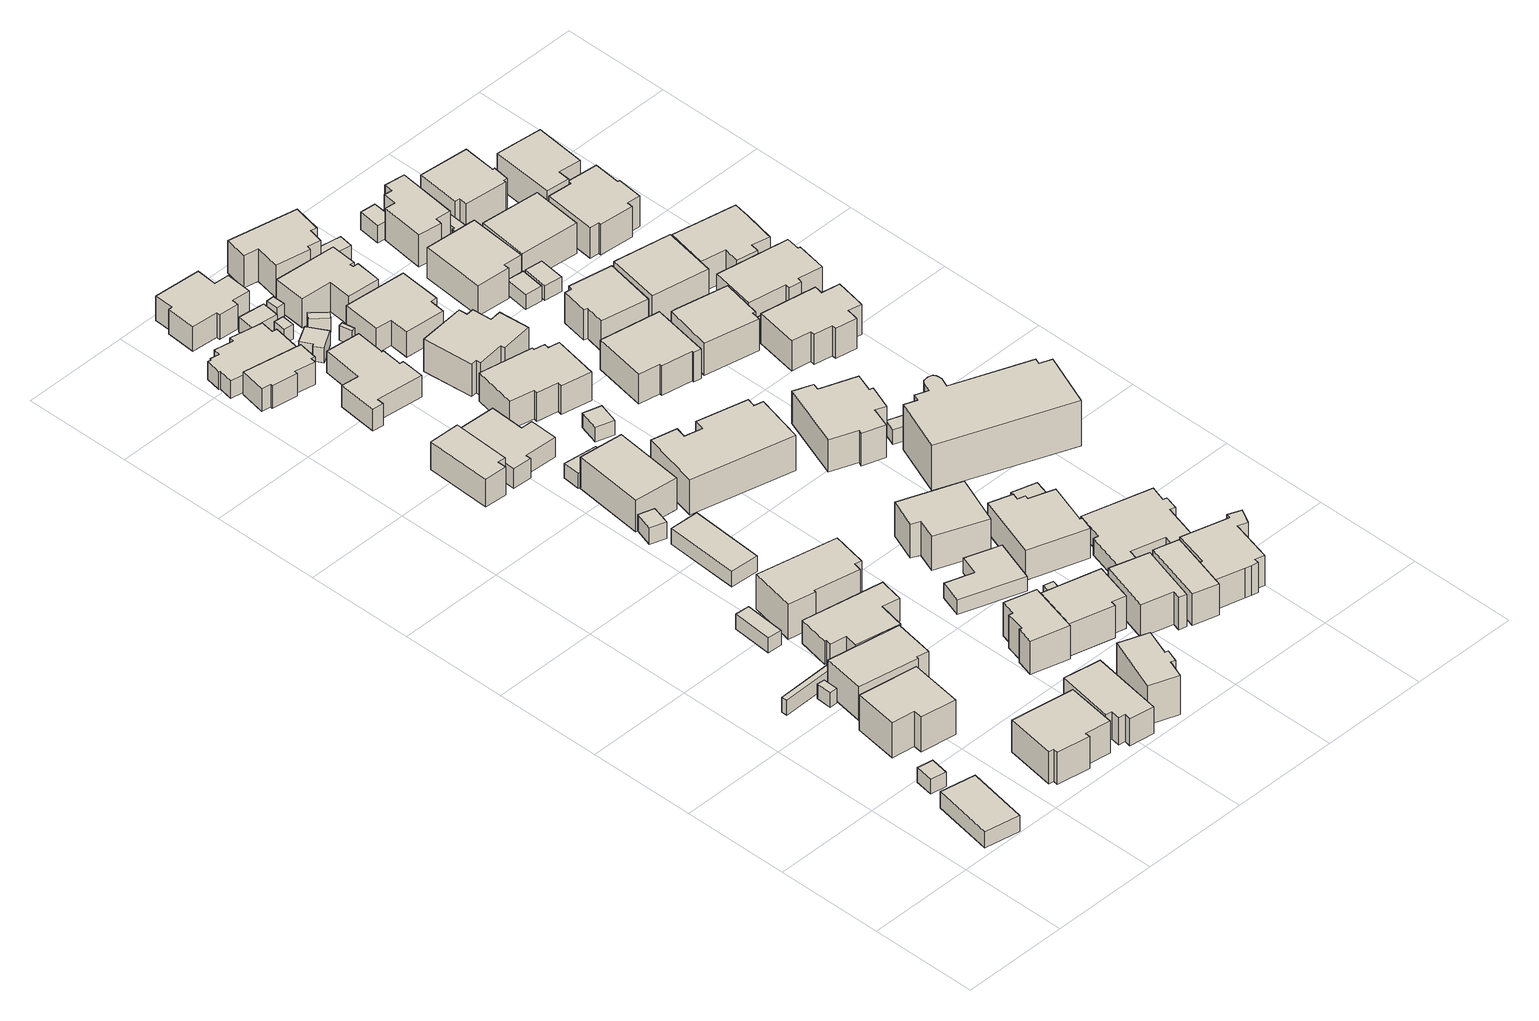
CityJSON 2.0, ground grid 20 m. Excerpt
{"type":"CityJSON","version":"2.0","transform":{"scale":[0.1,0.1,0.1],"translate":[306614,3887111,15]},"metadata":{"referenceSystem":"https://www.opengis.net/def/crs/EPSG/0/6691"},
"CityObjects":{
"building1":{"type":"Building","attributes":{"class":"3001","measuredHeight":2,"BuildingIDAttribute.prefecture":"22","BuildingIDAttribute.city":"22203","BuildingDetailAttribute.surveyYear":2015},"geometry":[{"type":"Solid","lod":"1","boundaries":[[[[0,1,2,3]],[[2,4,5,3]],[[1,6,4,2]],[[0,7,6,1]],[[3,5,7,0]],[[4,6,7,5]]]]}]},
"building2":{"type":"Building","attributes":{"class":"3001","measuredHeight":2,"BuildingIDAttribute.prefecture":"22","BuildingIDAttribute.city":"22203","BuildingDetailAttribute.surveyYear":2015},"geometry":[{"type":"Solid","lod":"1","boundaries":[[[[8,9,10,11]],[[10,12,13,11]],[[9,14,12,10]],[[8,15,14,9]],[[11,13,15,8]],[[12,14,15,13]]]]}]},
"building3":{"type":"Building","attributes":{"class":"3001","measuredHeight":2,"BuildingIDAttribute.prefecture":"22","BuildingIDAttribute.city":"22203","BuildingDetailAttribute.surveyYear":2015},"geometry":[{"type":"Solid","lod":"1","boundaries":[[[[16,17,18,19,20,21]],[[20,22,23,21]],[[19,24,22,20]],[[18,25,24,19]],[[17,26,25,18]],[[16,27,26,17]],[[21,23,27,16]],[[22,24,25,26,27,23]]]]}]},
"building4":{"type":"Building","attributes":{"class":"3001","measuredHeight":2,"BuildingIDAttribute.prefecture":"22","BuildingIDAttribute.city":"22203","BuildingDetailAttribute.surveyYear":2015},"geometry":[{"type":"Solid","lod":"1","boundaries":[[[[28,29,30,31]],[[30,32,33,31]],[[29,34,32,30]],[[28,35,34,29]],[[31,33,35,28]],[[32,34,35,33]]]]}]},
"building5":{"type":"Building","attributes":{"class":"3001","measuredHeight":2,"BuildingIDAttribute.prefecture":"22","BuildingIDAttribute.city":"22203","BuildingDetailAttribute.surveyYear":2015},"geometry":[{"type":"Solid","lod":"1","boundaries":[[[[36,37,38,39]],[[38,40,41,39]],[[37,42,40,38]],[[36,43,42,37]],[[39,41,43,36]],[[40,42,43,41]]]]}]},
"building6":{"type":"Building","attributes":{"class":"3001","measuredHeight":2,"BuildingIDAttribute.prefecture":"22","BuildingIDAttribute.city":"22203","BuildingDetailAttribute.surveyYear":2015},"geometry":[{"type":"Solid","lod":"1","boundaries":[[[[44,45,46,47,48,49,50,51]],[[50,52,53,51]],[[49,54,52,50]],[[48,55,54,49]],[[47,56,55,48]],[[46,57,56,47]],[[45,58,57,46]],[[44,59,58,45]],[[51,53,59,44]],[[52,54,55,56,57,58,59,53]]]]}]},
"building7":{"type":"Building","attributes":{"class":"3001","measuredHeight":2,"BuildingIDAttribute.prefecture":"22","BuildingIDAttribute.city":"22203","BuildingDetailAttribute.surveyYear":2015},"geometry":[{"type":"Solid","lod":"1","boundaries":[[[[60,61,62,63,64,65]],[[64,66,67,65]],[[63,68,66,64]],[[62,69,68,63]],[[61,70,69,62]],[[60,71,70,61]],[[65,67,71,60]],[[66,68,69,70,71,67]]]]}]},
"building8":{"type":"Building","attributes":{"class":"3003","measuredHeight":2,"BuildingIDAttribute.prefecture":"22","BuildingIDAttribute.city":"22203","BuildingDetailAttribute.surveyYear":2015},"geometry":[{"type":"Solid","lod":"1","boundaries":[[[[72,73,74,75]],[[74,76,77,75]],[[73,78,76,74]],[[72,79,78,73]],[[75,77,79,72]],[[76,78,79,77]]]]}]},
"building9":{"type":"Building","attributes":{"class":"3001","measuredHeight":2,"BuildingIDAttribute.prefecture":"22","BuildingIDAttribute.city":"22203","BuildingDetailAttribute.surveyYear":2015},"geometry":[{"type":"Solid","lod":"1","boundaries":[[[[80,81,82,83,84,85,86,87,88,89]],[[88,90,91,89]],[[87,92,90,88]],[[86,93,92,87]],[[85,94,93,86]],[[84,95,94,85]],[[83,96,95,84]],[[82,97,96,83]],[[81,98,97,82]],[[80,99,98,81]],[[89,91,99,80]],[[90,92,93,94,95,96,97,98,99,91]]]]}]},
"building10":{"type":"Building","attributes":{"class":"3001","measuredHeight":2,"BuildingIDAttribute.prefecture":"22","BuildingIDAttribute.city":"22203","BuildingDetailAttribute.surveyYear":2015},"geometry":[{"type":"Solid","lod":"1","boundaries":[[[[100,101,102,103,104,105,106,107]],[[106,108,109,107]],[[105,110,108,106]],[[104,111,110,105]],[[103,112,111,104]],[[102,113,112,103]],[[101,114,113,102]],[[100,115,114,101]],[[107,109,115,100]],[[108,110,111,112,113,114,115,109]]]]}]},
"building11":{"type":"Building","attributes":{"class":"3001","measuredHeight":2,"BuildingIDAttribute.prefecture":"22","BuildingIDAttribute.city":"22203","BuildingDetailAttribute.surveyYear":2015},"geometry":[{"type":"Solid","lod":"1","boundaries":[[[[116,117,118,119,120,121,122,123]],[[122,124,125,123]],[[121,126,124,122]],[[120,127,126,121]],[[119,128,127,120]],[[118,129,128,119]],[[117,130,129,118]],[[116,131,130,117]],[[123,125,131,116]],[[124,126,127,128,129,130,131,125]]]]}]},
"building12":{"type":"Building","attributes":{"class":"3001","measuredHeight":2,"BuildingIDAttribute.prefecture":"22","BuildingIDAttribute.city":"22203","BuildingDetailAttribute.surveyYear":2015},"geometry":[{"type":"Solid","lod":"1","boundaries":[[[[132,133,134,135,136,137]],[[136,138,139,137]],[[135,140,138,136]],[[134,141,140,135]],[[133,142,141,134]],[[132,143,142,133]],[[137,139,143,132]],[[138,140,141,142,143,139]]]]}]},
"building13":{"type":"Building","attributes":{"class":"3001","measuredHeight":2,"BuildingIDAttribute.prefecture":"22","BuildingIDAttribute.city":"22203","BuildingDetailAttribute.surveyYear":2015},"geometry":[{"type":"Solid","lod":"1","boundaries":[[[[144,145,146,147]],[[146,148,149,147]],[[145,150,148,146]],[[144,151,150,145]],[[147,149,151,144]],[[148,150,151,149]]]]}]},
"building14":{"type":"Building","attributes":{"class":"3001","measuredHeight":2,"BuildingIDAttribute.prefecture":"22","BuildingIDAttribute.city":"22203","BuildingDetailAttribute.surveyYear":2015},"geometry":[{"type":"Solid","lod":"1","boundaries":[[[[152,153,154,155]],[[154,156,157,155]],[[153,158,156,154]],[[152,159,158,153]],[[155,157,159,152]],[[156,158,159,157]]]]}]},
"building15":{"type":"Building","attributes":{"class":"3001","measuredHeight":2,"BuildingIDAttribute.prefecture":"22","BuildingIDAttribute.city":"22203","BuildingDetailAttribute.surveyYear":2015},"geometry":[{"type":"Solid","lod":"1","boundaries":[[[[160,161,162,163,164,165,166,167]],[[166,168,169,167]],[[165,170,168,166]],[[164,171,170,165]],[[163,172,171,164]],[[162,173,172,163]],[[161,174,173,162]],[[160,175,174,161]],[[167,169,175,160]],[[168,170,171,172,173,174,175,169]]]]}]},
"building16":{"type":"Building","attributes":{"class":"3001","measuredHeight":2,"BuildingIDAttribute.prefecture":"22","BuildingIDAttribute.city":"22203","BuildingDetailAttribute.surveyYear":2015},"geometry":[{"type":"Solid","lod":"1","boundaries":[[[[176,177,178,179,180,181,182,183,184,185]],[[184,186,187,185]],[[183,188,186,184]],[[182,189,188,183]],[[181,190,189,182]],[[180,191,190,181]],[[179,192,191,180]],[[178,193,192,179]],[[177,194,193,178]],[[176,195,194,177]],[[185,187,195,176]],[[186,188,189,190,191,192,193,194,195,187]]]]}]},
"building17":{"type":"Building","attributes":{"class":"3001","measuredHeight":2,"BuildingIDAttribute.prefecture":"22","BuildingIDAttribute.city":"22203","BuildingDetailAttribute.surveyYear":2015},"geometry":[{"type":"Solid","lod":"1","boundaries":[[[[196,197,198,199,200,201,202,203,204,205]],[[204,206,207,205]],[[203,208,206,204]],[[202,209,208,203]],[[201,210,209,202]],[[200,211,210,201]],[[199,212,211,200]],[[198,213,212,199]],[[197,214,213,198]],[[196,215,214,197]],[[205,207,215,196]],[[206,208,209,210,211,212,213,214,215,207]]]]}]},
"building18":{"type":"Building","attributes":{"class":"3001","measuredHeight":2,"BuildingIDAttribute.prefecture":"22","BuildingIDAttribute.city":"22203","BuildingDetailAttribute.surveyYear":2015},"geometry":[{"type":"Solid","lod":"1","boundaries":[[[[216,217,218,219]],[[218,220,221,219]],[[217,222,220,218]],[[216,223,222,217]],[[219,221,223,216]],[[220,222,223,221]]]]}]},
"building19":{"type":"Building","attributes":{"class":"3001","measuredHeight":2,"BuildingIDAttribute.prefecture":"22","BuildingIDAttribute.city":"22203","BuildingDetailAttribute.surveyYear":2015},"geometry":[{"type":"Solid","lod":"1","boundaries":[[[[224,225,226,227,228,229,230,231,232,233,234,235,236,237,238]],[[237,239,240,238]],[[236,241,239,237]],[[235,242,241,236]],[[234,243,242,235]],[[233,244,243,234]],[[232,245,244,233]],[[231,246,245,232]],[[230,247,246,231]],[[229,248,247,230]],[[228,249,248,229]],[[227,250,249,228]],[[226,251,250,227]],[[225,252,251,226]],[[224,253,252,225]],[[238,240,253,224]],[[239,241,242,243,244,245,246,247,248,249,250,251,252,253,240]]]]}]},
"building20":{"type":"Building","attributes":{"class":"3001","measuredHeight":2,"BuildingIDAttribute.prefecture":"22","BuildingIDAttribute.city":"22203","BuildingDetailAttribute.surveyYear":2015},"geometry":[{"type":"Solid","lod":"1","boundaries":[[[[254,255,256,257,258,259,260,261]],[[260,262,263,261]],[[259,264,262,260]],[[258,265,264,259]],[[257,266,265,258]],[[256,267,266,257]],[[255,268,267,256]],[[254,269,268,255]],[[261,263,269,254]],[[262,264,265,266,267,268,269,263]]]]}]},
"building21":{"type":"Building","attributes":{"class":"3001","measuredHeight":2,"BuildingIDAttribute.prefecture":"22","BuildingIDAttribute.city":"22203","BuildingDetailAttribute.surveyYear":2015},"geometry":[{"type":"Solid","lod":"1","boundaries":[[[[270,271,272,273]],[[272,274,275,273]],[[271,276,274,272]],[[270,277,276,271]],[[273,275,277,270]],[[274,276,277,275]]]]}]},
"building22":{"type":"Building","attributes":{"class":"3001","measuredHeight":2,"BuildingIDAttribute.prefecture":"22","BuildingIDAttribute.city":"22203","BuildingDetailAttribute.surveyYear":2015},"geometry":[{"type":"Solid","lod":"1","boundaries":[[[[278,279,280,281,282,283,284,285,286,287,288,289]],[[288,290,291,289]],[[287,292,290,288]],[[286,293,292,287]],[[285,294,293,286]],[[284,295,294,285]],[[283,296,295,284]],[[282,297,296,283]],[[281,298,297,282]],[[280,299,298,281]],[[279,300,299,280]],[[278,301,300,279]],[[289,291,301,278]],[[290,292,293,294,295,296,297,298,299,300,301,291]]]]}]},
"building23":{"type":"Building","attributes":{"class":"3001","measuredHeight":2,"BuildingIDAttribute.prefecture":"22","BuildingIDAttribute.city":"22203","BuildingDetailAttribute.surveyYear":2015},"geometry":[{"type":"Solid","lod":"1","boundaries":[[[[302,303,304,305,306,307]],[[306,308,309,307]],[[305,310,308,306]],[[304,311,310,305]],[[303,312,311,304]],[[302,313,312,303]],[[307,309,313,302]],[[308,310,311,312,313,309]]]]}]},
"building24":{"type":"Building","attributes":{"class":"3001","measuredHeight":2,"BuildingIDAttribute.prefecture":"22","BuildingIDAttribute.city":"22203","BuildingDetailAttribute.surveyYear":2015},"geometry":[{"type":"Solid","lod":"1","boundaries":[[[[314,315,316,317,318,319]],[[318,320,321,319]],[[317,322,320,318]],[[316,323,322,317]],[[315,324,323,316]],[[314,325,324,315]],[[319,321,325,314]],[[320,322,323,324,325,321]]]]}]},
"building25":{"type":"Building","attributes":{"class":"3001","measuredHeight":2,"BuildingIDAttribute.prefecture":"22","BuildingIDAttribute.city":"22203","BuildingDetailAttribute.surveyYear":2015},"geometry":[{"type":"Solid","lod":"1","boundaries":[[[[326,327,328,329,330,331,332,333,334,335,336,337]],[[336,338,339,337]],[[335,340,338,336]],[[334,341,340,335]],[[333,342,341,334]],[[332,343,342,333]],[[331,344,343,332]],[[330,345,344,331]],[[329,346,345,330]],[[328,347,346,329]],[[327,348,347,328]],[[326,349,348,327]],[[337,339,349,326]],[[338,340,341,342,343,344,345,346,347,348,349,339]]]]}]},
"building26":{"type":"Building","attributes":{"class":"3001","measuredHeight":2,"BuildingIDAttribute.prefecture":"22","BuildingIDAttribute.city":"22203","BuildingDetailAttribute.surveyYear":2015},"geometry":[{"type":"Solid","lod":"1","boundaries":[[[[350,351,352,353]],[[352,354,355,353]],[[351,356,354,352]],[[350,357,356,351]],[[353,355,357,350]],[[354,356,357,355]]]]}]},
"building27":{"type":"Building","attributes":{"class":"3001","measuredHeight":2,"BuildingIDAttribute.prefecture":"22","BuildingIDAttribute.city":"22203","BuildingDetailAttribute.surveyYear":2015},"geometry":[{"type":"Solid","lod":"1","boundaries":[[[[358,359,360,361,362,363]],[[362,364,365,363]],[[361,366,364,362]],[[360,367,366,361]],[[359,368,367,360]],[[358,369,368,359]],[[363,365,369,358]],[[364,366,367,368,369,365]]]]}]},
"building28":{"type":"Building","attributes":{"class":"3001","measuredHeight":2,"BuildingIDAttribute.prefecture":"22","BuildingIDAttribute.city":"22203","BuildingDetailAttribute.surveyYear":2015},"geometry":[{"type":"Solid","lod":"1","boundaries":[[[[370,371,372,373]],[[372,374,375,373]],[[371,376,374,372]],[[370,377,376,371]],[[373,375,377,370]],[[374,376,377,375]]]]}]},
"building29":{"type":"Building","attributes":{"class":"3001","measuredHeight":2,"BuildingIDAttribute.prefecture":"22","BuildingIDAttribute.city":"22203","BuildingDetailAttribute.surveyYear":2015},"geometry":[{"type":"Solid","lod":"1","boundaries":[[[[378,379,380,381]],[[380,382,383,381]],[[379,384,382,380]],[[378,385,384,379]],[[381,383,385,378]],[[382,384,385,383]]]]}]},
"building30":{"type":"Building","attributes":{"class":"3001","measuredHeight":2,"BuildingIDAttribute.prefecture":"22","BuildingIDAttribute.city":"22203","BuildingDetailAttribute.surveyYear":2015},"geometry":[{"type":"Solid","lod":"1","boundaries":[[[[386,387,388,389,390,391,392,393,394,395]],[[394,396,397,395]],[[393,398,396,394]],[[392,399,398,393]],[[391,400,399,392]],[[390,401,400,391]],[[389,402,401,390]],[[388,403,402,389]],[[387,404,403,388]],[[386,405,404,387]],[[395,397,405,386]],[[396,398,399,400,401,402,403,404,405,397]]]]}]},
"building31":{"type":"Building","attributes":{"class":"3001","measuredHeight":2,"BuildingIDAttribute.prefecture":"22","BuildingIDAttribute.city":"22203","BuildingDetailAttribute.surveyYear":2015},"geometry":[{"type":"Solid","lod":"1","boundaries":[[[[406,407,408,409]],[[408,410,411,409]],[[407,412,410,408]],[[406,413,412,407]],[[409,411,413,406]],[[410,412,413,411]]]]}]},
"building32":{"type":"Building","attributes":{"class":"3001","measuredHeight":2,"BuildingIDAttribute.prefecture":"22","BuildingIDAttribute.city":"22203","BuildingDetailAttribute.surveyYear":2015},"geometry":[{"type":"Solid","lod":"1","boundaries":[[[[414,415,416,417,418,419]],[[418,420,421,419]],[[417,422,420,418]],[[416,423,422,417]],[[415,424,423,416]],[[414,425,424,415]],[[419,421,425,414]],[[420,422,423,424,425,421]]]]}]},
"building33":{"type":"Building","attributes":{"class":"3001","measuredHeight":2,"BuildingIDAttribute.prefecture":"22","BuildingIDAttribute.city":"22203","BuildingDetailAttribute.surveyYear":2015},"geometry":[{"type":"Solid","lod":"1","boundaries":[[[[426,427,428,429]],[[428,430,431,429]],[[427,432,430,428]],[[426,433,432,427]],[[429,431,433,426]],[[430,432,433,431]]]]}]},
"building34":{"type":"Building","attributes":{"class":"3001","measuredHeight":2,"BuildingIDAttribute.prefecture":"22","BuildingIDAttribute.city":"22203","BuildingDetailAttribute.surveyYear":2015},"geometry":[{"type":"Solid","lod":"1","boundaries":[[[[434,435,436,437]],[[436,438,439,437]],[[435,440,438,436]],[[434,441,440,435]],[[437,439,441,434]],[[438,440,441,439]]]]}]},
"building35":{"type":"Building","attributes":{"class":"3001","measuredHeight":2,"BuildingIDAttribute.prefecture":"22","BuildingIDAttribute.city":"22203","BuildingDetailAttribute.surveyYear":2015},"geometry":[{"type":"Solid","lod":"1","boundaries":[[[[442,443,444,445,446,447]],[[446,448,449,447]],[[445,450,448,446]],[[444,451,450,445]],[[443,452,451,444]],[[442,453,452,443]],[[447,449,453,442]],[[448,450,451,452,453,449]]]]}]},
"building36":{"type":"Building","attributes":{"class":"3001","measuredHeight":2,"BuildingIDAttribute.prefecture":"22","BuildingIDAttribute.city":"22203","BuildingDetailAttribute.surveyYear":2015},"geometry":[{"type":"Solid","lod":"1","boundaries":[[[[454,455,456,457]],[[456,458,459,457]],[[455,460,458,456]],[[454,461,460,455]],[[457,459,461,454]],[[458,460,461,459]]]]}]},
"building37":{"type":"Building","attributes":{"class":"3001","measuredHeight":2,"BuildingIDAttribute.prefecture":"22","BuildingIDAttribute.city":"22203","BuildingDetailAttribute.surveyYear":2015},"geometry":[{"type":"Solid","lod":"1","boundaries":[[[[462,463,464,465,466,467,468,469,470,471,472,473]],[[472,474,475,473]],[[471,476,474,472]],[[470,477,476,471]],[[469,478,477,470]],[[468,479,478,469]],[[467,480,479,468]],[[466,481,480,467]],[[465,482,481,466]],[[464,483,482,465]],[[463,484,483,464]],[[462,485,484,463]],[[473,475,485,462]],[[474,476,477,478,479,480,481,482,483,484,485,475]]]]}]},
"building38":{"type":"Building","attributes":{"class":"3001","measuredHeight":2,"BuildingIDAttribute.prefecture":"22","BuildingIDAttribute.city":"22203","BuildingDetailAttribute.surveyYear":2015},"geometry":[{"type":"Solid","lod":"1","boundaries":[[[[486,487,488,489,490,491,492,493,494,495,496,497]],[[496,498,499,497]],[[495,500,498,496]],[[494,501,500,495]],[[493,502,501,494]],[[492,503,502,493]],[[491,504,503,492]],[[490,505,504,491]],[[489,506,505,490]],[[488,507,506,489]],[[487,508,507,488]],[[486,509,508,487]],[[497,499,509,486]],[[498,500,501,502,503,504,505,506,507,508,509,499]]]]}]},
"building39":{"type":"Building","attributes":{"class":"3001","measuredHeight":2,"BuildingIDAttribute.prefecture":"22","BuildingIDAttribute.city":"22203","BuildingDetailAttribute.surveyYear":2015},"geometry":[{"type":"Solid","lod":"1","boundaries":[[[[510,511,512,513,514,515,516,517,518,519]],[[518,520,521,519]],[[517,522,520,518]],[[516,523,522,517]],[[515,524,523,516]],[[514,525,524,515]],[[513,526,525,514]],[[512,527,526,513]],[[511,528,527,512]],[[510,529,528,511]],[[519,521,529,510]],[[520,522,523,524,525,526,527,528,529,521]]]]}]},
"building40":{"type":"Building","attributes":{"class":"3001","measuredHeight":2,"BuildingIDAttribute.prefecture":"22","BuildingIDAttribute.city":"22203","BuildingDetailAttribute.surveyYear":2015},"geometry":[{"type":"Solid","lod":"1","boundaries":[[[[530,531,532,533,534,535,536,537,538,539]],[[538,540,541,539]],[[537,542,540,538]],[[536,543,542,537]],[[535,544,543,536]],[[534,545,544,535]],[[533,546,545,534]],[[532,547,546,533]],[[531,548,547,532]],[[530,549,548,531]],[[539,541,549,530]],[[540,542,543,544,545,546,547,548,549,541]]]]}]},
"building41":{"type":"Building","attributes":{"class":"3001","measuredHeight":2,"BuildingIDAttribute.prefecture":"22","BuildingIDAttribute.city":"22203","BuildingDetailAttribute.surveyYear":2015},"geometry":[{"type":"Solid","lod":"1","boundaries":[[[[550,551,552,553,554,555,556,557]],[[556,558,559,557]],[[555,560,558,556]],[[554,561,560,555]],[[553,562,561,554]],[[552,563,562,553]],[[551,564,563,552]],[[550,565,564,551]],[[557,559,565,550]],[[558,560,561,562,563,564,565,559]]]]}]},
"building42":{"type":"Building","attributes":{"class":"3001","measuredHeight":2,"BuildingIDAttribute.prefecture":"22","BuildingIDAttribute.city":"22203","BuildingDetailAttribute.surveyYear":2015},"geometry":[{"type":"Solid","lod":"1","boundaries":[[[[566,567,568,569,570]],[[569,571,572,570]],[[568,573,571,569]],[[567,574,573,568]],[[566,575,574,567]],[[570,572,575,566]],[[571,573,574,575,572]]]]}]},
"building43":{"type":"Building","attributes":{"class":"3001","measuredHeight":2,"BuildingIDAttribute.prefecture":"22","BuildingIDAttribute.city":"22203","BuildingDetailAttribute.surveyYear":2015},"geometry":[{"type":"Solid","lod":"1","boundaries":[[[[576,577,578,579,580,581,582,583,584,585]],[[584,586,587,585]],[[583,588,586,584]],[[582,589,588,583]],[[581,590,589,582]],[[580,591,590,581]],[[579,592,591,580]],[[578,593,592,579]],[[577,594,593,578]],[[576,595,594,577]],[[585,587,595,576]],[[586,588,589,590,591,592,593,594,595,587]]]]}]},
"building44":{"type":"Building","attributes":{"class":"3003","measuredHeight":2,"BuildingIDAttribute.prefecture":"22","BuildingIDAttribute.city":"22203","BuildingDetailAttribute.surveyYear":2015},"geometry":[{"type":"Solid","lod":"1","boundaries":[[[[596,597,598,599]],[[598,600,601,599]],[[597,602,600,598]],[[596,603,602,597]],[[599,601,603,596]],[[600,602,603,601]]]]}]},
"building45":{"type":"Building","attributes":{"class":"3001","measuredHeight":2,"BuildingIDAttribute.prefecture":"22","BuildingIDAttribute.city":"22203","BuildingDetailAttribute.surveyYear":2015},"geometry":[{"type":"Solid","lod":"1","boundaries":[[[[604,605,606,607,608,609,610,611,612,613,614,615,616,617]],[[616,618,619,617]],[[615,620,618,616]],[[614,621,620,615]],[[613,622,621,614]],[[612,623,622,613]],[[611,624,623,612]],[[610,625,624,611]],[[609,626,625,610]],[[608,627,626,609]],[[607,628,627,608]],[[606,629,628,607]],[[605,630,629,606]],[[604,631,630,605]],[[617,619,631,604]],[[618,620,621,622,623,624,625,626,627,628,629,630,631,619]]]]}]},
"building46":{"type":"Building","attributes":{"class":"3001","measuredHeight":2,"BuildingIDAttribute.prefecture":"22","BuildingIDAttribute.city":"22203","BuildingDetailAttribute.surveyYear":2015},"geometry":[{"type":"Solid","lod":"1","boundaries":[[[[632,633,634,635,636,637,570,638,639,640,641,642,643,644]],[[643,645,646,644]],[[642,647,645,643]],[[641,648,647,642]],[[640,649,648,641]],[[639,650,649,640]],[[638,651,650,639]],[[570,652,651,638]],[[637,653,652,570]],[[636,654,653,637]],[[635,655,654,636]],[[634,656,655,635]],[[633,657,656,634]],[[632,658,657,633]],[[644,646,658,632]],[[645,647,648,649,650,651,652,653,654,655,656,657,658,646]]]]}]},
"building47":{"type":"Building","attributes":{"class":"3001","measuredHeight":2,"BuildingIDAttribute.prefecture":"22","BuildingIDAttribute.city":"22203","BuildingDetailAttribute.surveyYear":2015},"geometry":[{"type":"Solid","lod":"1","boundaries":[[[[659,660,661,662,663,664,665,666,667,668,669,670]],[[669,671,672,670]],[[668,673,671,669]],[[667,674,673,668]],[[666,675,674,667]],[[665,676,675,666]],[[664,677,676,665]],[[663,678,677,664]],[[662,679,678,663]],[[661,680,679,662]],[[660,681,680,661]],[[659,682,681,660]],[[670,672,682,659]],[[671,673,674,675,676,677,678,679,680,681,682,672]]]]}]},
"building48":{"type":"Building","attributes":{"class":"3001","measuredHeight":2,"BuildingIDAttribute.prefecture":"22","BuildingIDAttribute.city":"22203","BuildingDetailAttribute.surveyYear":2015},"geometry":[{"type":"Solid","lod":"1","boundaries":[[[[683,684,685,686,687,688,689,690]],[[689,691,692,690]],[[688,693,691,689]],[[687,694,693,688]],[[686,695,694,687]],[[685,696,695,686]],[[684,697,696,685]],[[683,698,697,684]],[[690,692,698,683]],[[691,693,694,695,696,697,698,692]]]]}]},
"building49":{"type":"Building","attributes":{"class":"3001","measuredHeight":2,"BuildingIDAttribute.prefecture":"22","BuildingIDAttribute.city":"22203","BuildingDetailAttribute.surveyYear":2015},"geometry":[{"type":"Solid","lod":"1","boundaries":[[[[699,700,701,702]],[[701,703,704,702]],[[700,705,703,701]],[[699,706,705,700]],[[702,704,706,699]],[[703,705,706,704]]]]}]},
"building50":{"type":"Building","attributes":{"class":"3003","measuredHeight":2,"BuildingIDAttribute.prefecture":"22","BuildingIDAttribute.city":"22203","BuildingDetailAttribute.surveyYear":2015},"geometry":[{"type":"Solid","lod":"1","boundaries":[[[[707,708,709,710]],[[709,711,712,710]],[[708,713,711,709]],[[707,714,713,708]],[[710,712,714,707]],[[711,713,714,712]]]]}]},
"building51":{"type":"Building","attributes":{"class":"3001","measuredHeight":2,"BuildingIDAttribute.prefecture":"22","BuildingIDAttribute.city":"22203","BuildingDetailAttribute.surveyYear":2015},"geometry":[{"type":"Solid","lod":"1","boundaries":[[[[715,716,717,718,719,720]],[[719,721,722,720]],[[718,723,721,719]],[[717,724,723,718]],[[716,725,724,717]],[[715,726,725,716]],[[720,722,726,715]],[[721,723,724,725,726,722]]]]}]},
"building52":{"type":"Building","attributes":{"class":"3003","measuredHeight":2,"BuildingIDAttribute.prefecture":"22","BuildingIDAttribute.city":"22203","BuildingDetailAttribute.surveyYear":2015},"geometry":[{"type":"Solid","lod":"1","boundaries":[[[[727,728,729,730]],[[729,731,732,730]],[[728,733,731,729]],[[727,734,733,728]],[[730,732,734,727]],[[731,733,734,732]]]]}]},
"building53":{"type":"Building","attributes":{"class":"3001","measuredHeight":2,"BuildingIDAttribute.prefecture":"22","BuildingIDAttribute.city":"22203","BuildingDetailAttribute.surveyYear":2015},"geometry":[{"type":"Solid","lod":"1","boundaries":[[[[735,736,737,738,739,740,741,742]],[[741,743,744,742]],[[740,745,743,741]],[[739,746,745,740]],[[738,747,746,739]],[[737,748,747,738]],[[736,749,748,737]],[[735,750,749,736]],[[742,744,750,735]],[[743,745,746,747,748,749,750,744]]]]}]},
"building54":{"type":"Building","attributes":{"class":"3002","measuredHeight":2,"BuildingIDAttribute.prefecture":"22","BuildingIDAttribute.city":"22203","BuildingDetailAttribute.surveyYear":2015},"geometry":[{"type":"Solid","lod":"1","boundaries":[[[[751,752,753,754,755,756,757,758,759,760,761,762,763,764,765,766,767,768,769,770]],[[769,771,772,770]],[[768,773,771,769]],[[767,774,773,768]],[[766,775,774,767]],[[765,776,775,766]],[[764,777,776,765]],[[763,778,777,764]],[[762,779,778,763]],[[761,780,779,762]],[[760,781,780,761]],[[759,782,781,760]],[[758,783,782,759]],[[757,784,783,758]],[[756,785,784,757]],[[755,786,785,756]],[[754,787,786,755]],[[753,788,787,754]],[[752,789,788,753]],[[751,790,789,752]],[[770,772,790,751]],[[771,773,774,775,776,777,778,779,780,781,782,783,784,785,786,787,788,789,790,772]]]]}]},
"building55":{"type":"Building","attributes":{"class":"3001","measuredHeight":2,"BuildingIDAttribute.prefecture":"22","BuildingIDAttribute.city":"22203","BuildingDetailAttribute.surveyYear":2015},"geometry":[{"type":"Solid","lod":"1","boundaries":[[[[791,792,793,794,795,796,797]],[[796,798,799,797]],[[795,800,798,796]],[[794,801,800,795]],[[793,802,801,794]],[[792,803,802,793]],[[791,804,803,792]],[[797,799,804,791]],[[798,800,801,802,803,804,799]]]]}]},
"building56":{"type":"Building","attributes":{"class":"3003","measuredHeight":2,"BuildingIDAttribute.prefecture":"22","BuildingIDAttribute.city":"22203","BuildingDetailAttribute.surveyYear":2015},"geometry":[{"type":"Solid","lod":"1","boundaries":[[[[805,806,807,808]],[[807,809,810,808]],[[806,811,809,807]],[[805,812,811,806]],[[808,810,812,805]],[[809,811,812,810]]]]}]},
"building57":{"type":"Building","attributes":{"class":"3003","measuredHeight":2,"BuildingIDAttribute.prefecture":"22","BuildingIDAttribute.city":"22203","BuildingDetailAttribute.surveyYear":2015},"geometry":[{"type":"Solid","lod":"1","boundaries":[[[[813,814,815,816]],[[815,817,818,816]],[[814,819,817,815]],[[813,820,819,814]],[[816,818,820,813]],[[817,819,820,818]]]]}]},
"building58":{"type":"Building","attributes":{"class":"3001","measuredHeight":2,"BuildingIDAttribute.prefecture":"22","BuildingIDAttribute.city":"22203","BuildingDetailAttribute.surveyYear":2015},"geometry":[{"type":"Solid","lod":"1","boundaries":[[[[821,822,823,824,825,826,827,828,829,830]],[[829,831,832,830]],[[828,833,831,829]],[[827,834,833,828]],[[826,835,834,827]],[[825,836,835,826]],[[824,837,836,825]],[[823,838,837,824]],[[822,839,838,823]],[[821,840,839,822]],[[830,832,840,821]],[[831,833,834,835,836,837,838,839,840,832]]]]}]},
"building59":{"type":"Building","attributes":{"class":"3003","measuredHeight":2,"BuildingIDAttribute.prefecture":"22","BuildingIDAttribute.city":"22203","BuildingDetailAttribute.surveyYear":2015},"geometry":[{"type":"Solid","lod":"1","boundaries":[[[[841,842,843,844,845,846]],[[845,847,848,846]],[[844,849,847,845]],[[843,850,849,844]],[[842,851,850,843]],[[841,852,851,842]],[[846,848,852,841]],[[847,849,850,851,852,848]]]]}]},
"building60":{"type":"Building","attributes":{"class":"3001","measuredHeight":2,"BuildingIDAttribute.prefecture":"22","BuildingIDAttribute.city":"22203","BuildingDetailAttribute.surveyYear":2015},"geometry":[{"type":"Solid","lod":"1","boundaries":[[[[853,854,855,856]],[[855,857,858,856]],[[854,859,857,855]],[[853,860,859,854]],[[856,858,860,853]],[[857,859,860,858]]]]}]},
"building61":{"type":"Building","attributes":{"class":"3001","measuredHeight":2,"BuildingIDAttribute.prefecture":"22","BuildingIDAttribute.city":"22203","BuildingDetailAttribute.surveyYear":2015},"geometry":[{"type":"Solid","lod":"1","boundaries":[[[[861,862,863,864]],[[863,865,866,864]],[[862,867,865,863]],[[861,868,867,862]],[[864,866,868,861]],[[865,867,868,866]]]]}]},
"building62":{"type":"Building","attributes":{"class":"3001","measuredHeight":2,"BuildingIDAttribute.prefecture":"22","BuildingIDAttribute.city":"22203","BuildingDetailAttribute.surveyYear":2015},"geometry":[{"type":"Solid","lod":"1","boundaries":[[[[869,870,871,872]],[[871,873,874,872]],[[870,875,873,871]],[[869,876,875,870]],[[872,874,876,869]],[[873,875,876,874]]]]}]},
"building63":{"type":"Building","attributes":{"class":"3003","measuredHeight":2,"BuildingIDAttribute.prefecture":"22","BuildingIDAttribute.city":"22203","BuildingDetailAttribute.surveyYear":2015},"geometry":[{"type":"Solid","lod":"1","boundaries":[[[[877,878,879,880]],[[879,881,882,880]],[[878,883,881,879]],[[877,884,883,878]],[[880,882,884,877]],[[881,883,884,882]]]]}]},
"building64":{"type":"Building","attributes":{"class":"3001","measuredHeight":2,"BuildingIDAttribute.prefecture":"22","BuildingIDAttribute.city":"22203","BuildingDetailAttribute.surveyYear":2015},"geometry":[{"type":"Solid","lod":"1","boundaries":[[[[885,886,887,888,889,890,891,892,893,894,895,896]],[[895,897,898,896]],[[894,899,897,895]],[[893,900,899,894]],[[892,901,900,893]],[[891,902,901,892]],[[890,903,902,891]],[[889,904,903,890]],[[888,905,904,889]],[[887,906,905,888]],[[886,907,906,887]],[[885,908,907,886]],[[896,898,908,885]],[[897,899,900,901,902,903,904,905,906,907,908,898]]]]}]},
"building65":{"type":"Building","attributes":{"class":"3001","measuredHeight":2,"BuildingIDAttribute.prefecture":"22","BuildingIDAttribute.city":"22203","BuildingDetailAttribute.surveyYear":2015},"geometry":[{"type":"Solid","lod":"1","boundaries":[[[[909,910,911,912,913,914,915,916,917,918]],[[917,919,920,918]],[[916,921,919,917]],[[915,922,921,916]],[[914,923,922,915]],[[913,924,923,914]],[[912,925,924,913]],[[911,926,925,912]],[[910,927,926,911]],[[909,928,927,910]],[[918,920,928,909]],[[919,921,922,923,924,925,926,927,928,920]]]]}]},
"building66":{"type":"Building","attributes":{"class":"3001","measuredHeight":2,"BuildingIDAttribute.prefecture":"22","BuildingIDAttribute.city":"22203","BuildingDetailAttribute.surveyYear":2015},"geometry":[{"type":"Solid","lod":"1","boundaries":[[[[929,930,931,932,933,934,935,936,937,938]],[[937,939,940,938]],[[936,941,939,937]],[[935,942,941,936]],[[934,943,942,935]],[[933,944,943,934]],[[932,945,944,933]],[[931,946,945,932]],[[930,947,946,931]],[[929,948,947,930]],[[938,940,948,929]],[[939,941,942,943,944,945,946,947,948,940]]]]}]},
"building67":{"type":"Building","attributes":{"class":"3001","measuredHeight":2,"BuildingIDAttribute.prefecture":"22","BuildingIDAttribute.city":"22203","BuildingDetailAttribute.surveyYear":2015},"geometry":[{"type":"Solid","lod":"1","boundaries":[[[[949,950,951,952,953,954,955,956,957,958,959,960]],[[959,961,962,960]],[[958,963,961,959]],[[957,964,963,958]],[[956,965,964,957]],[[955,966,965,956]],[[954,967,966,955]],[[953,968,967,954]],[[952,969,968,953]],[[951,970,969,952]],[[950,971,970,951]],[[949,972,971,950]],[[960,962,972,949]],[[961,963,964,965,966,967,968,969,970,971,972,962]]]]}]},
"building68":{"type":"Building","attributes":{"class":"3001","measuredHeight":2,"BuildingIDAttribute.prefecture":"22","BuildingIDAttribute.city":"22203","BuildingDetailAttribute.surveyYear":2015},"geometry":[{"type":"Solid","lod":"1","boundaries":[[[[973,974,975,976,977,978,979,980,981,982]],[[981,983,984,982]],[[980,985,983,981]],[[979,986,985,980]],[[978,987,986,979]],[[977,988,987,978]],[[976,989,988,977]],[[975,990,989,976]],[[974,991,990,975]],[[973,992,991,974]],[[982,984,992,973]],[[983,985,986,987,988,989,990,991,992,984]]]]}]},
"building69":{"type":"Building","attributes":{"class":"3001","measuredHeight":2,"BuildingIDAttribute.prefecture":"22","BuildingIDAttribute.city":"22203","BuildingDetailAttribute.surveyYear":2015},"geometry":[{"type":"Solid","lod":"1","boundaries":[[[[993,994,995,996,997,998]],[[997,999,1000,998]],[[996,1001,999,997]],[[995,1002,1001,996]],[[994,1003,1002,995]],[[993,1004,1003,994]],[[998,1000,1004,993]],[[999,1001,1002,1003,1004,1000]]]]}]}
},
"vertices":[
[122,2,0],[57,14,0],[78,129,0],[143,117,0],[78,129,33],[143,117,33],[57,14,33],[122,2,33],
[119,156,1],[90,161,1],[96,195,1],[125,190,1],[96,195,31],[125,190,31],[90,161,31],[119,156,31],
[121,343,3],[231,326,3],[216,228,3],[150,238,3],[152,255,3],[109,261,3],[152,255,74],[109,261,74],[150,238,74],[216,228,74],[231,326,74],[121,343,74],
[173,461,2],[173,450,2],[70,448,2],[70,459,2],[70,448,32],[70,459,32],[173,450,32],[173,461,32],
[144,412,2],[129,412,2],[131,441,2],[145,440,2],[131,441,32],[145,440,32],[129,412,32],[144,412,32],
[364,120,2],[350,27,2],[303,34,2],[302,25,2],[240,35,2],[242,44,2],[232,45,2],[247,138,2],[232,45,67],[247,138,67],[242,44,67],[240,35,67],[302,25,67],[303,34,67],[350,27,67],[364,120,67],
[285,414,3],[272,339,3],[250,343,3],[249,339,3],[137,359,3],[150,437,3],[137,359,71],[150,437,71],[249,339,71],[250,343,71],[272,339,71],[285,414,71],
[162,645,2],[189,643,2],[183,568,2],[156,570,2],[183,568,32],[156,570,32],[189,643,32],[162,645,32],
[356,517,5],[347,472,5],[314,478,5],[304,429,5],[220,446,5],[225,470,5],[195,475,5],[197,485,5],[194,486,5],[206,545,5],[194,486,52],[206,545,52],[197,485,52],[195,475,52],[225,470,52],[220,446,52],[304,429,52],[314,478,52],[347,472,52],[356,517,52],
[381,156,3],[450,144,3],[428,9,3],[382,16,3],[384,28,3],[372,30,3],[374,47,3],[363,49,3],[374,47,58],[363,49,58],[372,30,58],[384,28,58],[382,16,58],[428,9,58],[450,144,58],[381,156,58],
[362,620,6],[349,555,6],[336,558,6],[333,543,6],[248,560,6],[248,556,6],[197,566,6],[214,651,6],[197,566,77],[214,651,77],[248,556,77],[248,560,77],[333,543,77],[336,558,77],[349,555,77],[362,620,77],
[103,1237,8],[160,1235,8],[155,1128,8],[140,1129,8],[140,1113,8],[98,1115,8],[140,1113,65],[98,1115,65],[140,1129,65],[155,1128,65],[160,1235,65],[103,1237,65],
[278,710,7],[225,713,7],[233,850,7],[287,847,7],[233,850,39],[287,847,39],[225,713,39],[278,710,39],
[238,864,7],[209,873,7],[220,908,7],[248,899,7],[220,908,41],[248,899,41],[209,873,41],[238,864,41],
[474,132,5],[528,112,5],[510,64,5],[516,62,5],[507,38,5],[499,41,5],[487,9,5],[435,28,5],[487,9,85],[435,28,85],[499,41,85],[507,38,85],[516,62,85],[510,64,85],[528,112,85],[474,132,85],
[467,226,3],[466,223,3],[397,242,3],[406,274,3],[410,273,3],[419,309,3],[426,307,3],[434,335,3],[492,319,3],[489,308,3],[492,319,71],[489,308,71],[434,335,71],[426,307,71],[419,309,71],[410,273,71],[406,274,71],[397,242,71],[466,223,71],[467,226,71],
[138,1547,9],[132,1511,9],[125,1513,9],[124,1503,9],[86,1510,9],[85,1504,9],[37,1512,9],[38,1516,9],[21,1519,9],[30,1567,9],[21,1519,55],[30,1567,55],[38,1516,55],[37,1512,55],[85,1504,55],[86,1510,55],[124,1503,55],[125,1513,55],[132,1511,55],[138,1547,55],
[231,1041,7],[313,1032,7],[298,900,7],[216,909,7],[298,900,71],[216,909,71],[313,1032,71],[231,1041,71],
[142,1633,9],[138,1608,9],[147,1607,9],[137,1551,9],[10,1574,9],[15,1601,9],[13,1602,9],[18,1631,9],[25,1630,9],[26,1633,9],[28,1633,9],[43,1630,9],[45,1643,9],[80,1636,9],[82,1645,9],[80,1636,45],[82,1645,45],[45,1643,45],[43,1630,45],[28,1633,45],[26,1633,45],[25,1630,45],[18,1631,45],[13,1602,45],[15,1601,45],[10,1574,45],[137,1551,45],[147,1607,45],[138,1608,45],[142,1633,45],
[165,1240,8],[240,1236,8],[237,1172,8],[259,1171,8],[257,1119,8],[195,1122,8],[195,1112,8],[159,1114,8],[195,1112,48],[159,1114,48],[195,1122,48],[257,1119,48],[259,1171,48],[237,1172,48],[240,1236,48],[165,1240,48],
[292,1067,9],[288,1036,9],[227,1042,9],[230,1074,9],[227,1042,39],[230,1074,39],[288,1036,39],[292,1067,39],
[114,1437,9],[147,1433,9],[156,1509,9],[220,1502,9],[214,1447,9],[217,1447,9],[213,1408,9],[220,1407,9],[216,1364,9],[128,1374,9],[127,1361,9],[106,1363,9],[127,1361,53],[106,1363,53],[128,1374,53],[216,1364,53],[220,1407,53],[213,1408,53],[217,1447,53],[214,1447,53],[220,1502,53],[156,1509,53],[147,1433,53],[114,1437,53],
[489,308,6],[595,280,6],[575,208,6],[549,214,6],[547,205,6],[467,226,6],[547,205,72],[467,226,72],[549,214,72],[575,208,72],[595,280,72],[489,308,72],
[557,455,9],[530,376,9],[416,416,9],[430,458,9],[481,441,9],[493,477,9],[481,441,39],[493,477,39],[430,458,39],[416,416,39],[530,376,39],[557,455,39],
[149,1776,10],[146,1738,10],[174,1736,10],[170,1687,10],[136,1690,10],[135,1678,10],[97,1681,10],[98,1688,10],[49,1692,10],[53,1747,10],[60,1747,10],[62,1783,10],[60,1747,60],[62,1783,60],[53,1747,60],[49,1692,60],[98,1688,60],[97,1681,60],[135,1678,60],[136,1690,60],[170,1687,60],[174,1736,60],[146,1738,60],[149,1776,60],
[542,314,10],[524,319,10],[531,343,10],[549,338,10],[531,343,40],[549,338,40],[524,319,40],[542,314,40],
[205,1549,10],[169,1527,10],[160,1543,10],[165,1546,10],[153,1566,10],[185,1584,10],[153,1566,40],[185,1584,40],[165,1546,40],[160,1543,40],[169,1527,40],[205,1549,40],
[180,1666,10],[176,1634,10],[127,1640,10],[131,1672,10],[127,1640,40],[131,1672,40],[176,1634,40],[180,1666,40],
[176,1599,11],[158,1601,11],[160,1625,11],[178,1623,11],[160,1625,41],[178,1623,41],[158,1601,41],[176,1599,41],
[298,872,12],[324,980,12],[371,969,12],[366,949,12],[399,941,12],[403,960,12],[496,937,12],[492,921,12],[509,917,12],[486,826,12],[509,917,84],[486,826,84],[492,921,84],[496,937,84],[403,960,84],[399,941,84],[366,949,84],[371,969,84],[324,980,84],[298,872,84],
[333,1134,11],[366,1124,11],[355,1086,11],[322,1096,11],[355,1086,41],[322,1096,41],[366,1124,41],[333,1134,41],
[603,273,6],[674,252,6],[642,143,6],[628,147,6],[632,161,6],[575,177,6],[632,161,72],[575,177,72],[628,147,72],[642,143,72],[674,252,72],[603,273,72],
[233,1523,13],[225,1521,13],[221,1545,13],[229,1546,13],[221,1545,43],[229,1546,43],[225,1521,43],[233,1523,43],
[199,1641,14],[184,1641,14],[184,1664,14],[199,1664,14],[184,1664,44],[199,1664,44],[184,1641,44],[199,1641,44],
[591,568,11],[555,477,11],[462,514,11],[476,551,11],[460,558,11],[481,611,11],[460,558,80],[481,611,80],[476,551,80],[462,514,80],[555,477,80],[591,568,80],
[233,1576,14],[224,1566,14],[198,1589,14],[208,1600,14],[198,1589,44],[208,1600,44],[224,1566,44],[233,1576,44],
[332,1178,12],[334,1186,12],[294,1194,12],[296,1201,12],[251,1210,12],[267,1291,12],[366,1272,12],[365,1268,12],[385,1264,12],[383,1255,12],[404,1251,12],[388,1167,12],[404,1251,70],[388,1167,70],[383,1255,70],[385,1264,70],[365,1268,70],[366,1272,70],[267,1291,70],[251,1210,70],[296,1201,70],[294,1194,70],[334,1186,70],[332,1178,70],
[389,1302,13],[329,1296,13],[328,1303,13],[278,1298,13],[277,1307,13],[266,1306,13],[258,1400,13],[345,1408,13],[346,1392,13],[360,1393,13],[363,1357,13],[384,1359,13],[363,1357,79],[384,1359,79],[360,1393,79],[346,1392,79],[345,1408,79],[258,1400,79],[266,1306,79],[277,1307,79],[278,1298,79],[328,1303,79],[329,1296,79],[389,1302,79],
[583,510,14],[625,496,14],[621,484,14],[635,480,14],[633,473,14],[679,457,14],[654,382,14],[658,381,14],[649,355,14],[543,391,14],[649,355,75],[543,391,75],[658,381,75],[654,382,75],[679,457,75],[633,473,75],[635,480,75],[621,484,75],[625,496,75],[583,510,75],
[323,1655,14],[319,1606,14],[311,1607,14],[311,1601,14],[321,1600,14],[316,1552,14],[255,1557,14],[259,1600,14],[202,1605,14],[207,1665,14],[202,1605,73],[207,1665,73],[259,1600,73],[255,1557,73],[316,1552,73],[321,1600,73],[311,1601,73],[311,1607,73],[319,1606,73],[323,1655,73],
[352,1462,14],[340,1463,14],[337,1434,14],[263,1441,14],[266,1477,14],[236,1480,14],[243,1551,14],[359,1540,14],[243,1551,66],[359,1540,66],[236,1480,66],[266,1477,66],[263,1441,66],[337,1434,66],[340,1463,66],[352,1462,66],
[695,125,7],[649,138,7],[682,254,7],[728,241,7],[712,184,7],[728,241,71],[712,184,71],[682,254,71],[649,138,71],[695,125,71],
[341,1749,16],[330,1696,16],[319,1699,16],[313,1672,16],[289,1677,16],[287,1669,16],[223,1682,16],[232,1728,16],[205,1733,16],[214,1775,16],[205,1733,82],[214,1775,82],[232,1728,82],[223,1682,82],[287,1669,82],[289,1677,82],[313,1672,82],[319,1699,82],[330,1696,82],[341,1749,82],
[684,471,14],[639,484,14],[651,526,14],[696,513,14],[651,526,44],[696,513,44],[639,484,44],[684,471,44],
[809,374,11],[800,345,11],[807,343,11],[800,318,11],[790,321,11],[769,246,11],[731,256,11],[738,280,11],[677,297,11],[668,265,11],[636,274,11],[660,359,11],[669,357,11],[684,409,11],[669,357,45],[684,409,45],[660,359,45],[636,274,45],[668,265,45],[677,297,45],[738,280,45],[731,256,45],[769,246,45],[790,321,45],[800,318,45],[807,343,45],[800,345,45],[809,374,45],
[794,122,7],[777,127,7],[775,118,7],[762,121,7],[751,124,7],[700,138,7],[718,183,7],[735,247,7],[821,223,7],[823,231,7],[847,221,7],[832,194,7],[815,201,7],[832,194,68],[815,201,68],[847,221,68],[823,231,68],[821,223,68],[735,247,68],[718,183,68],[712,184,68],[700,138,68],[751,124,68],[762,121,68],[775,118,68],[777,127,68],[794,122,68],
[562,759,14],[565,767,14],[516,786,14],[560,905,14],[595,892,14],[591,880,14],[657,855,14],[645,822,14],[652,820,14],[635,775,14],[616,782,14],[603,745,14],[616,782,80],[603,745,80],[635,775,80],[652,820,80],[645,822,80],[657,855,80],[591,880,80],[595,892,80],[560,905,80],[516,786,80],[565,767,80],[562,759,80],
[560,1187,13],[541,1080,13],[527,1082,13],[527,1086,13],[470,1096,13],[471,1101,13],[431,1108,13],[449,1207,13],[431,1108,73],[449,1207,73],[471,1101,73],[470,1096,73],[527,1086,73],[527,1082,73],[541,1080,73],[560,1187,73],
[314,1667,16],[319,1694,16],[371,1685,16],[367,1658,16],[371,1685,46],[367,1658,46],[319,1694,46],[314,1667,46],
[694,759,16],[685,736,16],[630,757,16],[639,780,16],[630,757,46],[639,780,46],[685,736,46],[694,759,46],
[515,1538,15],[506,1429,15],[471,1432,15],[470,1422,15],[408,1427,15],[418,1546,15],[408,1427,77],[418,1546,77],[470,1422,77],[471,1432,77],[506,1429,77],[515,1538,77],
[502,1382,14],[470,1386,14],[476,1431,14],[508,1427,14],[476,1431,44],[508,1427,44],[470,1386,44],[502,1382,44],
[479,1233,15],[486,1269,15],[479,1271,15],[488,1320,15],[501,1318,15],[503,1326,15],[584,1311,15],[566,1216,15],[584,1311,77],[566,1216,77],[503,1326,77],[501,1318,77],[488,1320,77],[479,1271,77],[486,1269,77],[479,1233,77],
[595,641,14],[634,739,14],[657,730,14],[662,742,14],[686,733,14],[692,748,14],[697,755,14],[703,756,14],[707,756,14],[712,755,14],[716,753,14],[718,749,14],[719,743,14],[719,739,14],[719,738,14],[712,721,14],[852,665,14],[848,655,14],[870,646,14],[830,547,14],[870,646,106],[830,547,106],[848,655,106],[852,665,106],[712,721,106],[719,738,106],[719,739,106],[719,743,106],[718,749,106],[716,753,106],[712,755,106],[707,756,106],[703,756,106],[697,755,106],[692,748,106],[686,733,106],[662,742,106],[657,730,106],[634,739,106],[595,641,106],
[566,1168,16],[577,1166,16],[670,1147,16],[655,1073,16],[650,1074,16],[647,1058,16],[547,1079,16],[647,1058,81],[547,1079,81],[650,1074,81],[655,1073,81],[670,1147,81],[577,1166,81],[566,1168,81],
[429,1698,16],[458,1695,16],[454,1653,16],[424,1657,16],[454,1653,51],[424,1657,51],[458,1695,51],[429,1698,51],
[539,1375,14],[506,1379,14],[512,1427,14],[545,1423,14],[512,1427,44],[545,1423,44],[506,1379,44],[539,1375,44],
[501,1576,16],[473,1579,16],[471,1566,16],[427,1572,16],[437,1653,16],[456,1651,16],[459,1676,16],[474,1674,16],[476,1691,16],[514,1686,16],[476,1691,81],[514,1686,81],[474,1674,81],[459,1676,81],[456,1651,81],[437,1653,81],[427,1572,81],[471,1566,81],[473,1579,81],[501,1576,81],
[520,1540,17],[499,1542,17],[502,1572,17],[505,1571,17],[508,1614,17],[526,1613,17],[508,1614,47],[526,1613,47],[505,1571,47],[502,1572,47],[499,1542,47],[520,1540,47],
[670,1173,18],[668,1154,18],[640,1157,18],[642,1177,18],[640,1157,48],[642,1177,48],[668,1154,48],[670,1173,48],
[588,1311,16],[694,1292,16],[676,1193,16],[570,1212,16],[676,1193,83],[570,1212,83],[694,1292,83],[588,1311,83],
[508,1429,16],[518,1523,16],[628,1512,16],[618,1418,16],[628,1512,78],[618,1418,78],[518,1523,78],[508,1429,78],
[714,1084,17],[711,1062,17],[660,1070,17],[663,1092,17],[660,1070,47],[663,1092,47],[711,1062,47],[714,1084,47],
[764,1050,16],[761,1034,16],[795,1028,16],[784,970,16],[759,975,16],[755,953,16],[715,960,16],[716,968,16],[682,974,16],[683,983,16],[647,989,16],[661,1068,16],[647,989,77],[661,1068,77],[683,983,77],[682,974,77],[716,968,77],[715,960,77],[755,953,77],[759,975,77],[784,970,77],[795,1028,77],[761,1034,77],[764,1050,77],
[625,1660,16],[619,1598,16],[623,1598,16],[619,1567,16],[612,1568,16],[611,1563,16],[532,1571,16],[534,1587,16],[525,1588,16],[533,1669,16],[525,1588,79],[533,1669,79],[534,1587,79],[532,1571,79],[611,1563,79],[612,1568,79],[619,1567,79],[623,1598,79],[619,1598,79],[625,1660,79],
[815,1157,17],[811,1132,17],[815,1131,17],[805,1074,17],[759,1082,17],[757,1073,17],[734,1077,17],[735,1085,17],[665,1097,17],[680,1180,17],[665,1097,78],[680,1180,78],[735,1085,78],[734,1077,78],[757,1073,78],[759,1082,78],[805,1074,78],[815,1131,78],[811,1132,78],[815,1157,78],
[634,1493,16],[679,1489,16],[680,1496,16],[737,1490,16],[732,1440,16],[736,1440,16],[731,1392,16],[706,1394,16],[705,1383,16],[641,1389,16],[641,1394,16],[624,1395,16],[641,1394,78],[624,1395,78],[641,1389,78],[705,1383,78],[706,1394,78],[731,1392,78],[736,1440,78],[732,1440,78],[737,1490,78],[680,1496,78],[679,1489,78],[634,1493,78],
[798,1179,16],[765,1186,16],[762,1171,16],[723,1178,16],[729,1207,16],[684,1216,16],[699,1292,16],[816,1269,16],[812,1246,16],[811,1240,16],[812,1246,80],[811,1240,80],[816,1269,80],[699,1292,80],[684,1216,80],[729,1207,80],[723,1178,80],[762,1171,80],[765,1186,80],[798,1179,80],
[646,1614,17],[732,1605,17],[722,1510,17],[680,1515,17],[678,1493,17],[635,1497,17],[678,1493,85],[635,1497,85],[680,1515,85],[722,1510,85],[732,1605,85],[646,1614,85]
]}
